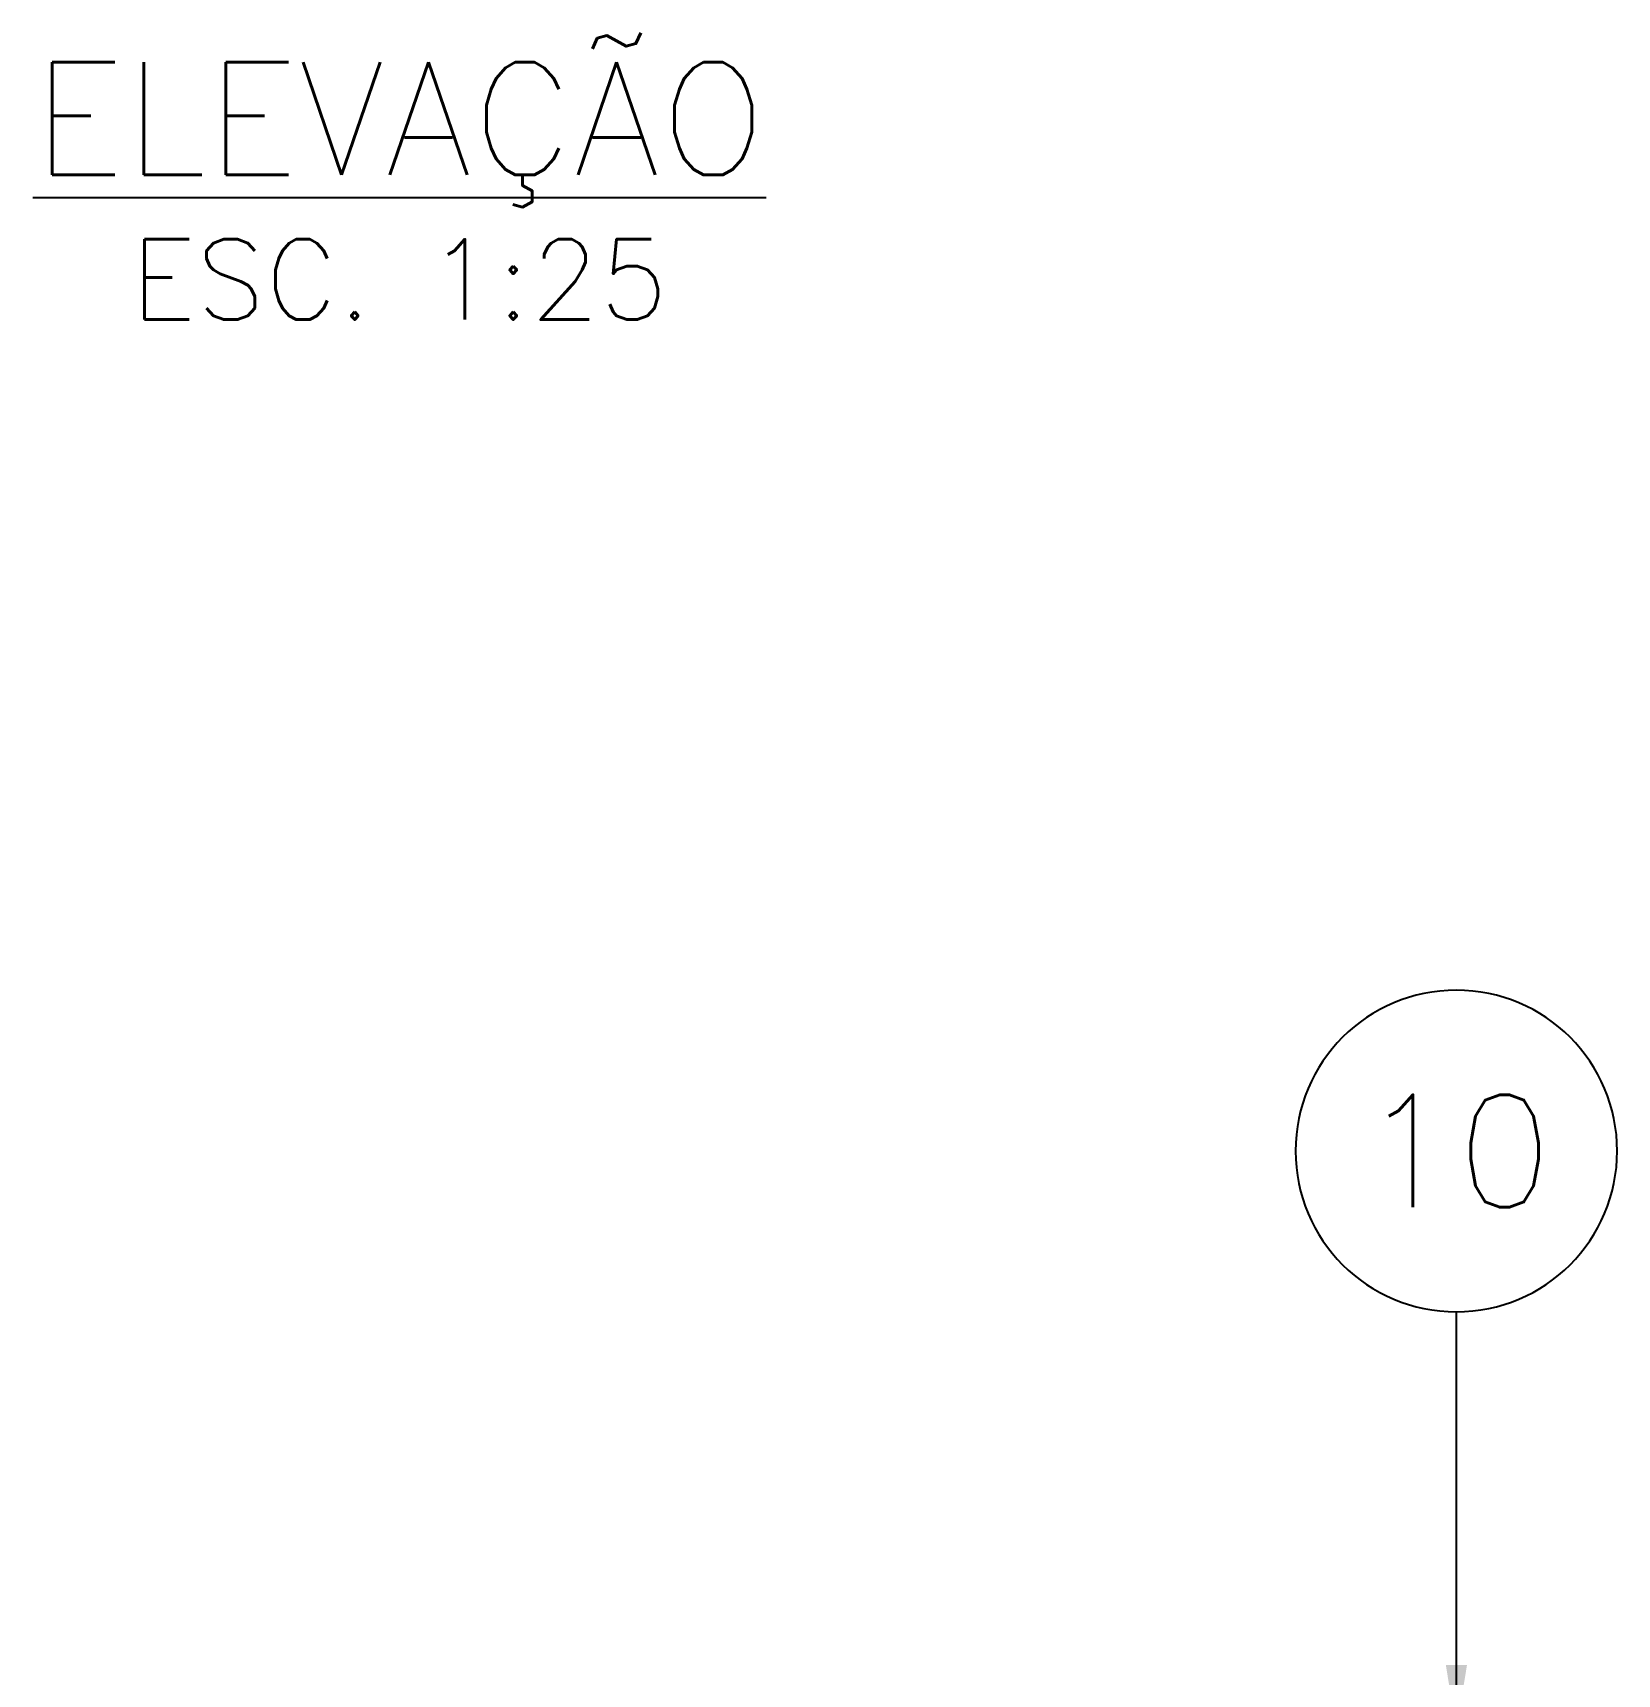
# Model space of a CAD drawing. Header units: metres. Extents: x 0 to 21025, y 0 to 14850.
# Drawn here: x 3665 to 4897, y 9379 to 10655 of the extents above; entities that cross this region are included whole.
import ezdxf
from ezdxf.enums import TextEntityAlignment as Align

# ---------------------------------------------------------------- set-up
doc = ezdxf.new("R2010")
doc.units = ezdxf.units.M
doc.header["$LTSCALE"] = 25
doc.layers.add('GSB', color=7, linetype='Continuous')
doc.layers.add('SDM', color=7, linetype='Continuous')
doc.styles.add('R100', font='simplex.shx', dxfattribs={"height": 2.5})
doc.styles.add('R140', font='simplex.shx', dxfattribs={"height": 3.5})
doc.styles.add('ROMANS', font='ROMANS.SHX')
doc.dimstyles.new('25___1-25', dxfattribs={"dimscale": 25, "dimtxt": 2.5, "dimasz": 2, "dimexe": 1.5, "dimexo": 1, "dimgap": 0.5, "dimtad": 1, "dimzin": 12, "dimtxsty": 'ROMANS', "dimcen": 0, "dimclrd": 256, "dimclre": 256, "dimclrt": 3, "dimazin": 3, "dimtfac": 1, "dimtmove": 0, "dimatfit": 0, "dimfxl": 1, "dimlwd": -1, "dimlwe": -1, "dimarcsym": 0})

# ---------------------------------------------------------------- blocks, each defined once
blk = doc.blocks.new('CORTE')
at = {"layer": 'GSB', "color": 4, "style": 'R140'}
blk.add_attdef('%%UCORTE', text='', height=3.5, dxfattribs=at).set_placement((-0.253, 2.38), align=Align.MIDDLE_CENTER)
at = {"layer": 'GSB', "color": 3, "style": 'R100'}
blk.add_attdef('ESC.', text='', height=2.5, dxfattribs=at).set_placement((-0.253, -2.62), align=Align.MIDDLE_CENTER)
blk = doc.blocks.new('INDICACAO_EIXO')
at = {"layer": 'GSB', "color": 3}
blk.add_circle((0, 0), 5, dxfattribs=at)

msp = doc.modelspace()

# ---------------------------------------------------------------- block references
at = {"layer": 'GSB', "xscale": 24.99999999999972, "yscale": 24.99999999999972, "zscale": 24.99999999999972}
msp.add_blockref('CORTE', (3956.553, 10528.735), dxfattribs=at).add_auto_attribs({'%%UCORTE': '%%uELEVAÇÃO', 'ESC.': 'ESC. 1:25'})
at = {"layer": 'GSB'}
ref = msp.add_blockref('INDICACAO_EIXO', (4771.648, 9785.758), dxfattribs=dict(at, xscale=-24.99999999999972, yscale=24.99999999999972, zscale=24.99999999999972, rotation=180))
ref.add_attrib('EIXO', '10', dxfattribs={"color": 4, "height": 87.5, "style": 'R140'}).set_placement((4771.648, 9785.758), align=Align.MIDDLE_CENTER)

# ---------------------------------------------------------------- leaders
at = {"layer": 'SDM'}
msp.add_leader([(4771.714, 9336.149), (4771.648, 9660.758)], dimstyle='25___1-25', override={"dimgap": 0.5, "dimtad": 0}, dxfattribs=at)

doc.saveas('drawing.dxf')
